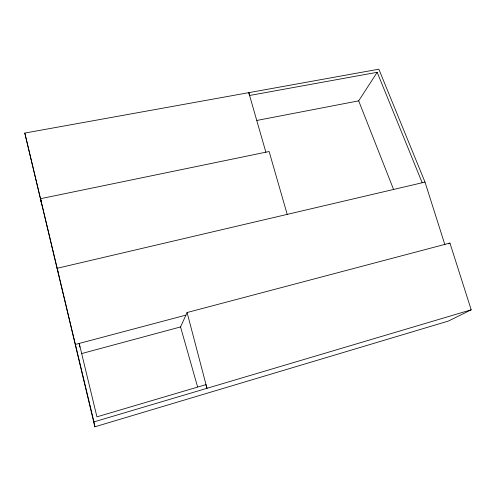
<?xml version="1.0" encoding="UTF-8"?>
<svg xmlns="http://www.w3.org/2000/svg" width="496" height="496" viewBox="0 0 496 496"><rect width="100%" height="100%" fill="white"/><g stroke="black" fill="none" stroke-linecap="round" stroke-linejoin="round"><path stroke-width="0.74" d="M249.655 95.703L248.781 92.653L265.893 152.272M197.563 386.768L180.544 326.932L187.097 312.517L449.928 243.052L471.2 309.802L448.44 321.048L94.848 426.814L24.8 133.071L378.845 69.186L425.004 182.1L444.931 244.832M256.909 120.447L358.676 100.849L377.183 72.298L422.195 182.757M448.793 243.865L449.928 243.052M94.848 426.814L93.955 421.885L471.2 309.802M81.871 353.512L180.544 326.932M93.955 421.885L75.398 344.441L185.907 315.127M425.004 182.1L57.201 268.274L57.933 271.585M24.8 133.071L41.484 202.92L40.529 198.698L269.117 151.516L287.215 214.396M249.748 95.449L377.183 72.298M358.676 100.849L393.669 189.701M187.097 312.517L206.981 388.306L205.927 384.636L96.937 416.845L79.224 343.424L79.899 347.101M40.529 198.698L75.398 344.441"/></g></svg>
